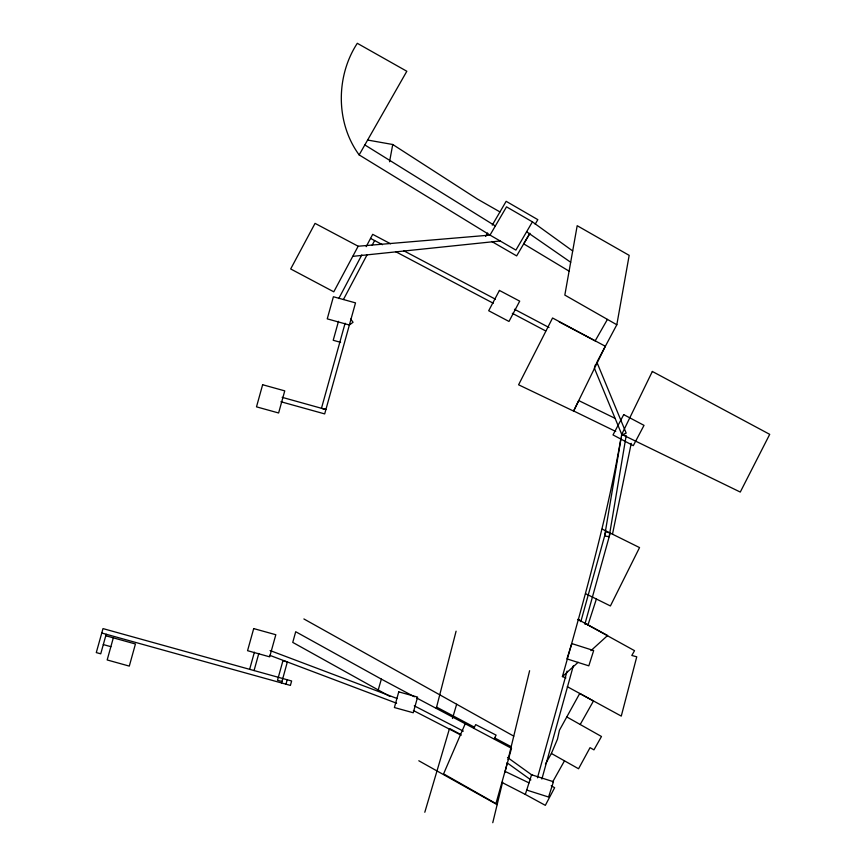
<?xml version="1.0" encoding="UTF-8"?>
<svg xmlns="http://www.w3.org/2000/svg" width="866" height="866" viewBox="0 0 866 866"><rect width="100%" height="100%" fill="white"/><g stroke="black" fill="none" stroke-linecap="round" stroke-linejoin="round"><path stroke-width="1.3" d="M616.819 324.761L629.171 255.362L577.189 225.701L564.827 295.079L616.819 324.761L597.107 361.772M389.548 161.758L392.742 144.503L367.628 140.043M565.92 677.937L562.413 676.584C584.507 597.811 606.839 519.048 620.922 438.326M612.489 534.192L631.238 443.349M492.765 822.7L502.616 782.085M504.943 772.461L507.13 763.444M508.071 759.579L529.613 670.717M436.291 708.28L456.09 631.184M106.193 634.248L100.737 653.819L96.288 652.585L103 628.597L291.625 680.99L290.402 685.417L101.766 633.024M113.327 637.841L107.178 659.957L129.294 666.106L135.442 643.99L105.749 635.741M338.487 321.308L333.215 340.284L340.587 342.33M345.112 323.224L321.47 408.297L325.908 409.521L282.143 397.332M249.635 669.342L254.398 652.206M254.063 670.565L258.815 653.44M281.558 682.96L287.35 661.938L282.944 660.704L277.499 680.286L281.926 681.51M285.975 684.183L287.209 679.767M537.461 777.83L567.1 671.096M580.826 621.636L605.778 531.821L610.205 533.055L584.886 624.17M541.878 779.064L573.324 665.813M378.161 690.148L381.365 679.128L295.707 631.725L292.751 642.399L389.938 696.47M424.805 812.254L449.454 728.685M452.453 718.488L456.653 704.253M551.187 785.754L554.641 787.692L545.331 805.348L525.316 794.425L531.572 774.767L553.45 781.717L548.579 797.023L526.712 790.063M596.393 599.023L587.992 624.906L584.637 623.076M545.45 764.018L551.393 753.463L557.466 739.196L559.436 730.244L579.733 693.46L593.459 701.005L580.209 724.506M465.161 723.9L443.587 773.868L495.947 803.572L511.503 748.311L416.773 698.05M473.864 728.176L475.705 724.604L496.099 735.137L494.259 738.698M338.779 298.543L361.815 254.918M366.188 246.658L372.694 234.34L390.566 243.779M343.445 299.506L367.13 254.701M372.109 245.262L374.61 240.553M594.585 366.545L595.84 364.153M358.167 246.236L333.789 291.82L290.684 268.958L315.051 223.374L358.167 246.236L490.015 235.097L515.909 250.101L532.406 221.848L506.513 206.844L490.015 235.097L359.152 154.906C335.64 122.972 335.727 76.219 357.301 43.3L406.825 71.261L359.152 154.906M552.649 781.944L564.48 760.835M595.191 340.836L607.423 319.402M485.653 236.44L487.634 233.041M492.267 225.106L506.155 201.313L537.829 219.661L535.177 224.186M529.884 233.257L516.656 255.903L491.78 241.506M529.635 233.874L523.703 243.855L569.092 271.155M562.413 676.584L578.142 662.295M590.915 650.68L607.618 635.492L577.914 619.428L581.454 621.377M352.754 256.358L500.18 240.986M280.92 401.748L324.685 413.905L355.515 302.884L333.399 296.746L327.251 318.861L349.366 324.999L353.057 322.271L350.676 319.045M103.303 644.575L110.87 646.675M270.095 650.55L396.996 698.461M269.727 655.313L396.628 703.235M505.008 771.368L528.996 782.875M615.726 431.452L573.671 410.982L578.737 400.579L614.752 418.191M602.216 529.094L639.541 547.583L610.411 605.951L585.762 593.762M501.901 782.409L525.316 794.425M414.284 705.833L463.321 731.131M413.374 710.521L461.221 735.212M559.252 321.914L594.671 340.63M403.664 250.718L495.406 299.181M514.469 309.259L549.012 327.51M370.551 238.41L382.458 244.699M395.567 251.616L493.263 303.241M512.326 313.308L545.677 330.942M436.605 707.111L474.514 727.234M494.616 737.908L511.189 746.708M381.365 679.128L414.403 696.784M450.006 728.739L460.615 734.444M577.914 619.428L581.27 621.258M567.306 686.684L621.268 716.095L636.759 656.807L631.812 655.465L634.529 650.68L584.994 623.336M303.879 618.952L513.755 736.132M418.808 760.77L497.149 804.644M566.905 717.005L601.48 736.501L593.946 749.859L590.038 747.661L578.553 768.759L551.393 753.463M499.953 211.921L477.361 199.039L392.742 144.503M364.835 144.936L495.341 225.972M526.615 231.752L570.683 262.257M507.498 757.447L532.471 775.406M506.989 762.74L530.88 779.92M532.406 221.848L572.686 250.967M597.02 362.551L626.183 433.13L621.94 434.884L594.314 368.018M621.636 434.927L604.63 535.957L609.166 536.725L626.172 435.685L621.636 434.927M262.636 384.731L256.498 406.847L278.614 412.985L284.752 390.869L262.636 384.731M253.706 628.586L247.557 650.691L269.672 656.839L275.821 634.724L253.706 628.586M398.75 691.858L394.398 707.533L413.244 712.761L417.596 697.098L398.75 691.858M571.809 643.59L566.938 658.885L588.815 665.846L593.675 650.539L571.809 643.59M652.347 371.46L621.734 434.375L740.278 492.061L769.712 434.342L652.347 371.46M605.302 346.248L573.595 411.09L518.593 384.796L552.562 317.995L605.302 346.248M499.422 290.435L488.695 310.732L508.991 321.448L519.708 301.151L499.422 290.435M623.726 414.63L613.009 434.927L633.295 445.644L644.023 425.358L623.726 414.63"/></g></svg>
